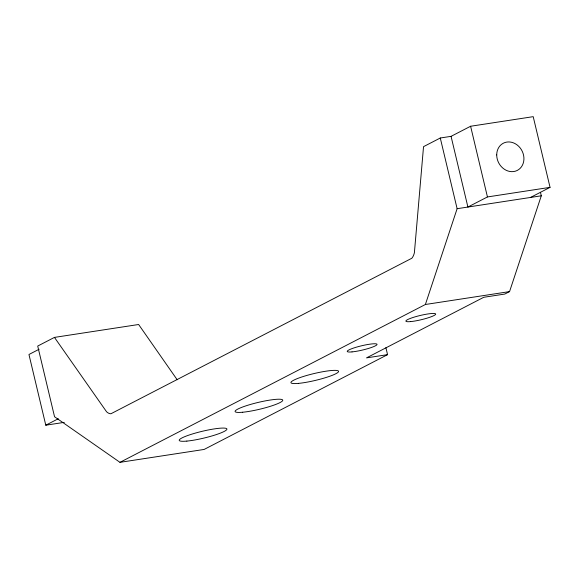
<?xml version="1.0" encoding="UTF-8"?>
<svg xmlns="http://www.w3.org/2000/svg" width="579" height="579" viewBox="0 0 579 579"><rect width="100%" height="100%" fill="white"/><g stroke="black" fill="none" stroke-linecap="round" stroke-linejoin="round"><path stroke-width="0.87" d="M177.181 379.766L138.627 324.501L54.455 337.398L37.707 346.054L54.549 416.75L119.969 462.339L425.384 304.496L457.12 208.701L440.279 138.005L451.063 136.347L470.604 126.251L533.208 116.661L550.05 187.357L530.509 197.453M385.896 347.668L387.561 354.652L366.514 357.88L483.769 297.28L504.808 294.052L509.556 291.599L541.293 195.803L540.46 192.308M440.279 138.005L423.531 146.661L414.398 252.676A17.515 8.642 81.3 0 1 411.821 258.256L110.944 413.746A17.515 8.642 81.3 0 1 106.565 411.763L54.455 337.398M39.111 349.253L28.95 354.5L45.792 425.196L64.305 422.359M45.792 425.196L58.298 418.733M550.05 187.357L487.446 196.947L467.904 207.043L451.063 136.347M387.561 354.652L204.141 449.442L119.969 462.339M457.12 208.701L541.293 195.803M425.384 304.496L509.556 291.599M470.604 126.251L487.446 196.947M298.532 383.378A24.477 3.488 -13.4 0 0 337.977 372.362A24.477 3.488 -13.4 0 0 307.782 375.17A24.477 3.488 -13.4 0 0 298.532 383.378M242.695 412.234A24.477 3.488 -13.4 0 0 282.147 401.218A24.477 3.488 -13.4 0 0 251.945 404.026A24.477 3.488 -13.4 0 0 242.695 412.234M186.858 441.097A24.477 3.488 -13.4 0 0 226.309 430.074A24.477 3.488 -13.4 0 0 196.107 432.882A24.477 3.488 -13.4 0 0 186.858 441.097M410.641 321.591A15.3 2.178 -13.4 0 0 435.299 314.708A15.3 2.178 -13.4 0 0 416.424 316.46A15.3 2.178 -13.4 0 0 410.641 321.591M352.018 351.894A15.3 2.178 -13.4 0 0 376.668 345.004A15.3 2.178 -13.4 0 0 357.793 346.763A15.3 2.178 -13.4 0 0 352.018 351.894M496.717 154.933A15.3 13.129 62.7 0 0 517.119 170.508A15.3 13.129 62.7 0 0 517.148 144.96A15.3 13.129 62.7 0 0 496.717 154.933"/></g></svg>
